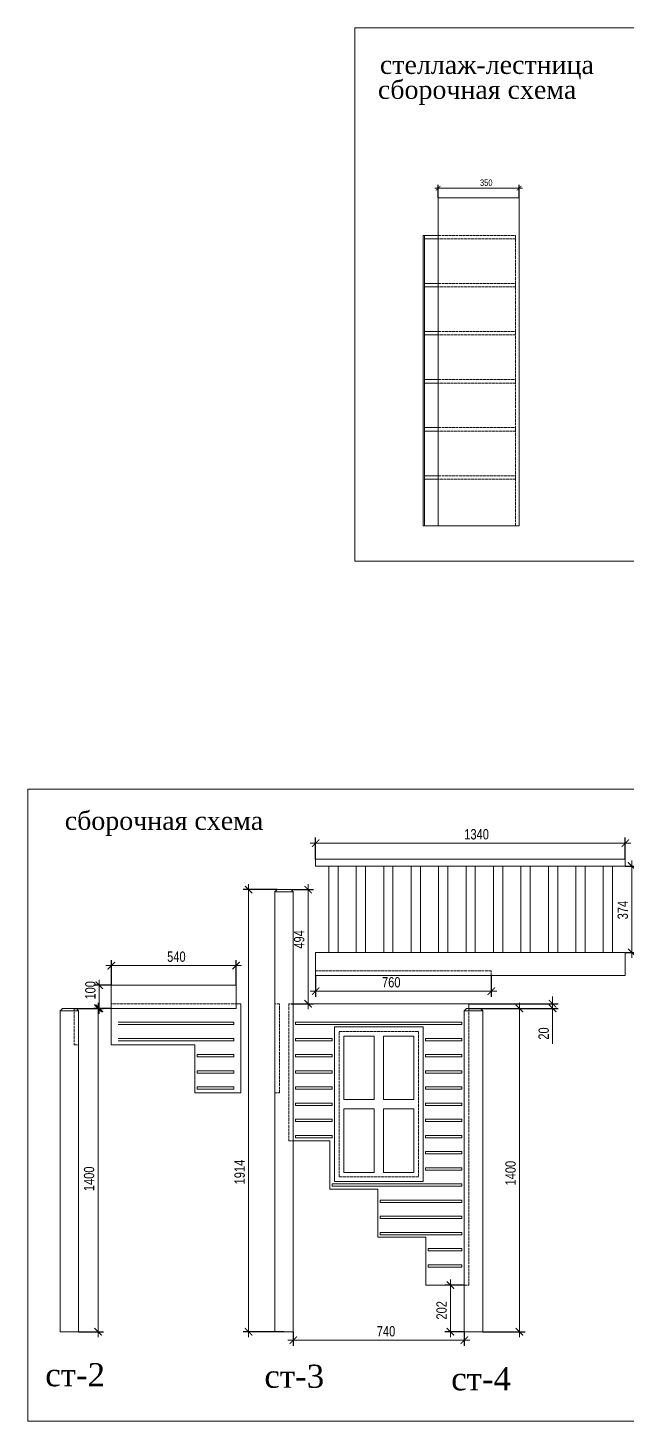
# Model space of a CAD drawing. Header units: millimetres. Extents: x -5205 to 16433, y 55921 to 73570.
# Drawn here: x 311 to 2900, y 63336 to 69368 of the extents above; entities that cross this region are included whole.
import ezdxf

# ---------------------------------------------------------------- set-up
doc = ezdxf.new("R2010")
doc.units = ezdxf.units.MM
doc.linetypes.add('ACAD_ISO02W100', pattern=[15, 12, -3])
for name, color, linetype, lineweight in [('Невидимый контур', 141, 'ACAD_ISO02W100', 15), ('Размеры', 7, 'Continuous', 15), ('Размеры @ 10', 7, 'Continuous', 15), ('Размеры @ 16', 7, 'Continuous', 15)]:
    doc.layers.add(name, color=color, linetype=linetype, lineweight=lineweight)
doc.styles.add('SFGOST', font='sfGOSTb.shx', dxfattribs={"width": 0.8})
doc.styles.add('TIMES', font='TIMES.TTF')
doc.dimstyles.new('ALEX', dxfattribs={"dimtxt": 2.8, "dimasz": 2, "dimexe": 1.5, "dimexo": 0, "dimgap": 1, "dimtad": 1, "dimrnd": 0.001, "dimdsep": 46, "dimtxsty": 'SFGOST', "dimblk": 'ARCHTICK', "dimcen": 0, "dimdle": 1.5, "dimclrd": 1, "dimclre": 1, "dimadec": 4, "dimazin": 0, "dimtfac": 1, "dimtmove": 0, "dimatfit": 0, "dimfxl": 1, "dimtvp": 1.75, "dimtolj": 1, "dimlwd": -1, "dimarcsym": 2})

# ---------------------------------------------------------------- blocks, each defined once
blk = doc.blocks.new('_ArchTick')
at = {"color": 0, "linetype": 'ByBlock', "const_width": 0.15}
blk.add_lwpolyline([(-0.5, -0.5), (0.5, 0.5)], dxfattribs=at)
blk = doc.blocks.new('*D780')
at = {"layer": 'Defpoints', "color": 0}
for p in [(2896.4, 65837.9), (1556.4, 65769.2), (2896.4, 65769.2)]:
    blk.add_point(p, dxfattribs=at)
at = {"layer": 'Размеры', "color": 1}
blk.add_line((1532.4, 65837.9), (2920.4, 65837.9), dxfattribs=at)
at = {"layer": 'Размеры', "color": 1, "lineweight": -2}
for p, q in [((1556.4, 65769.2), (1556.4, 65861.9)), ((2896.4, 65769.2), (2896.4, 65861.9))]:
    blk.add_line(p, q, dxfattribs=at)
at = {"layer": 'Размеры', "color": 1, "xscale": 32, "yscale": 32, "zscale": 32, "rotation": 180}
blk.add_blockref('_ArchTick', (1556.4, 65837.9), dxfattribs=at)
at = {"layer": 'Размеры', "color": 1, "xscale": 32, "yscale": 32, "zscale": 32}
blk.add_blockref('_ArchTick', (2896.4, 65837.9), dxfattribs=at)
at = {"layer": 'Размеры', "color": 0, "insert": (2253, 65876.3), "char_height": 44.8, "attachment_point": 5, "style": 'SFGOST'}
blk.add_mtext('\\A1;1340', dxfattribs=at)
blk = doc.blocks.new('*D781')
at = {"layer": 'Defpoints', "color": 0}
for p in [(2896.4, 65739.2), (2924.1, 65739.2), (2896.4, 65365.2)]:
    blk.add_point(p, dxfattribs=at)
at = {"layer": 'Размеры', "color": 1}
blk.add_line((2924.1, 65341.2), (2924.1, 65763.2), dxfattribs=at)
at = {"layer": 'Размеры', "color": 1, "lineweight": -2}
for p, q in [((2896.4, 65739.2), (2948.1, 65739.2)), ((2896.4, 65365.2), (2948.1, 65365.2))]:
    blk.add_line(p, q, dxfattribs=at)
at = {"layer": 'Размеры', "color": 1, "xscale": 32, "yscale": 32, "zscale": 32}
for p, rotation in [((2924.1, 65739.2), 90), ((2924.1, 65365.2), 270)]:
    blk.add_blockref('_ArchTick', p, dxfattribs=dict(at, rotation=rotation))
at = {"layer": 'Размеры', "color": 0, "insert": (2885.7, 65548.4), "char_height": 44.8, "attachment_point": 5, "rotation": 90, "style": 'SFGOST'}
blk.add_mtext('\\A1;374', dxfattribs=at)
blk = doc.blocks.new('*D782')
at = {"layer": 'Defpoints', "color": 0}
for p in [(1556.4, 65265.2), (2316.4, 65265.2), (1556.4, 65197.2)]:
    blk.add_point(p, dxfattribs=at)
at = {"layer": 'Размеры', "color": 1, "lineweight": -2}
for p, q in [((1556.4, 65265.2), (1556.4, 65173.2)), ((2316.4, 65265.2), (2316.4, 65173.2))]:
    blk.add_line(p, q, dxfattribs=at)
at = {"layer": 'Размеры', "color": 1}
blk.add_line((2340.4, 65197.2), (1532.4, 65197.2), dxfattribs=at)
at = {"layer": 'Размеры', "color": 1, "xscale": 32, "yscale": 32, "zscale": 32, "rotation": 180}
blk.add_blockref('_ArchTick', (1556.4, 65197.2), dxfattribs=at)
at = {"layer": 'Размеры', "color": 1, "xscale": 32, "yscale": 32, "zscale": 32}
blk.add_blockref('_ArchTick', (2316.4, 65197.2), dxfattribs=at)
at = {"layer": 'Размеры', "color": 0, "insert": (1883.7, 65235.6), "char_height": 44.8, "attachment_point": 5, "style": 'SFGOST'}
blk.add_mtext('\\A1;760', dxfattribs=at)
blk = doc.blocks.new('*D783')
at = {"layer": 'Defpoints', "color": 0}
for p in [(2239.8, 65122.9), (2279.8, 63722.9), (2438.5, 63722.9)]:
    blk.add_point(p, dxfattribs=at)
at = {"layer": 'Размеры', "color": 1}
blk.add_line((2438.5, 65146.9), (2438.5, 63698.9), dxfattribs=at)
at = {"layer": 'Размеры', "color": 1, "lineweight": -2}
for p, q in [((2239.8, 65122.9), (2462.5, 65122.9)), ((2279.8, 63722.9), (2462.5, 63722.9))]:
    blk.add_line(p, q, dxfattribs=at)
at = {"layer": 'Размеры', "color": 1, "xscale": 32, "yscale": 32, "zscale": 32}
for p, rotation in [((2438.5, 65122.9), 90), ((2438.5, 63722.9), 270)]:
    blk.add_blockref('_ArchTick', p, dxfattribs=dict(at, rotation=rotation))
at = {"layer": 'Размеры', "color": 0, "insert": (2400.1, 64409.5), "char_height": 44.8, "attachment_point": 5, "rotation": 90, "style": 'SFGOST'}
blk.add_mtext('\\A1;1400', dxfattribs=at)
blk = doc.blocks.new('*D784')
at = {"layer": 'Defpoints', "color": 0}
for p in [(1459.8, 63722.9), (2199.8, 63722.9), (2199.8, 63686.5)]:
    blk.add_point(p, dxfattribs=at)
at = {"layer": 'Размеры', "color": 1, "lineweight": -2}
for p, q in [((1459.8, 63722.9), (1459.8, 63662.5)), ((2199.8, 63722.9), (2199.8, 63662.5))]:
    blk.add_line(p, q, dxfattribs=at)
at = {"layer": 'Размеры', "color": 1}
blk.add_line((1435.8, 63686.5), (2223.8, 63686.5), dxfattribs=at)
at = {"layer": 'Размеры', "color": 1, "xscale": 32, "yscale": 32, "zscale": 32, "rotation": 180}
blk.add_blockref('_ArchTick', (1459.8, 63686.5), dxfattribs=at)
at = {"layer": 'Размеры', "color": 1, "xscale": 32, "yscale": 32, "zscale": 32}
blk.add_blockref('_ArchTick', (2199.8, 63686.5), dxfattribs=at)
at = {"layer": 'Размеры', "color": 0, "insert": (1861, 63724.9), "char_height": 44.8, "attachment_point": 5, "style": 'SFGOST'}
blk.add_mtext('\\A1;740', dxfattribs=at)
blk = doc.blocks.new('*D785')
at = {"layer": 'Defpoints', "color": 0}
for p in [(510.8, 65122.9), (530.8, 63722.9), (614.5, 63722.9)]:
    blk.add_point(p, dxfattribs=at)
at = {"layer": 'Размеры', "color": 1}
blk.add_line((614.5, 65146.9), (614.5, 63698.9), dxfattribs=at)
at = {"layer": 'Размеры', "color": 1, "lineweight": -2}
for p, q in [((510.8, 65122.9), (638.5, 65122.9)), ((530.8, 63722.9), (638.5, 63722.9))]:
    blk.add_line(p, q, dxfattribs=at)
at = {"layer": 'Размеры', "color": 1, "xscale": 32, "yscale": 32, "zscale": 32}
for p, rotation in [((614.5, 65122.9), 90), ((614.5, 63722.9), 270)]:
    blk.add_blockref('_ArchTick', p, dxfattribs=dict(at, rotation=rotation))
at = {"layer": 'Размеры', "color": 0, "insert": (576.1, 64385), "char_height": 44.8, "attachment_point": 5, "rotation": 90, "style": 'SFGOST'}
blk.add_mtext('\\A1;1400', dxfattribs=at)
blk = doc.blocks.new('*D786')
at = {"layer": 'Defpoints', "color": 0}
for p in [(1266.1, 65636.9), (1389.8, 65636.9), (1419.8, 63722.9)]:
    blk.add_point(p, dxfattribs=at)
at = {"layer": 'Размеры', "color": 1, "lineweight": -2}
for p, q in [((1389.8, 65636.9), (1242.1, 65636.9)), ((1419.8, 63722.9), (1242.1, 63722.9))]:
    blk.add_line(p, q, dxfattribs=at)
at = {"layer": 'Размеры', "color": 1}
blk.add_line((1266.1, 63698.9), (1266.1, 65660.9), dxfattribs=at)
at = {"layer": 'Размеры', "color": 1, "xscale": 32, "yscale": 32, "zscale": 32}
for p, rotation in [((1266.1, 65636.9), 90), ((1266.1, 63722.9), 270)]:
    blk.add_blockref('_ArchTick', p, dxfattribs=dict(at, rotation=rotation))
at = {"layer": 'Размеры', "color": 0, "insert": (1227.7, 64414.3), "char_height": 44.8, "attachment_point": 5, "rotation": 90, "style": 'SFGOST'}
blk.add_mtext('\\A1;1914', dxfattribs=at)
blk = doc.blocks.new('*D787')
at = {"layer": 'Defpoints', "color": 0}
for p in [(1212.2, 65308), (672.2, 65222.9), (1212.2, 65222.9)]:
    blk.add_point(p, dxfattribs=at)
at = {"layer": 'Размеры', "color": 1, "lineweight": -2}
for p, q in [((672.2, 65222.9), (672.2, 65332)), ((1212.2, 65222.9), (1212.2, 65332))]:
    blk.add_line(p, q, dxfattribs=at)
at = {"layer": 'Размеры', "color": 1}
blk.add_line((648.2, 65308), (1236.2, 65308), dxfattribs=at)
at = {"layer": 'Размеры', "color": 1, "xscale": 32, "yscale": 32, "zscale": 32, "rotation": 180}
blk.add_blockref('_ArchTick', (672.2, 65308), dxfattribs=at)
at = {"layer": 'Размеры', "color": 1, "xscale": 32, "yscale": 32, "zscale": 32}
blk.add_blockref('_ArchTick', (1212.2, 65308), dxfattribs=at)
at = {"layer": 'Размеры', "color": 0, "insert": (953.7, 65346.4), "char_height": 44.8, "attachment_point": 5, "style": 'SFGOST'}
blk.add_mtext('\\A1;540', dxfattribs=at)
blk = doc.blocks.new('*D788')
at = {"layer": 'Defpoints', "color": 0}
for p in [(620, 65222.9), (672.2, 65222.9), (672.2, 65122.9)]:
    blk.add_point(p, dxfattribs=at)
at = {"layer": 'Размеры', "color": 1, "lineweight": -2}
for p, q in [((672.2, 65222.9), (596, 65222.9)), ((672.2, 65122.9), (596, 65122.9))]:
    blk.add_line(p, q, dxfattribs=at)
at = {"layer": 'Размеры', "color": 1}
blk.add_line((620, 65098.9), (620, 65246.9), dxfattribs=at)
at = {"layer": 'Размеры', "color": 1, "xscale": 32, "yscale": 32, "zscale": 32}
for p, rotation in [((620, 65222.9), 90), ((620, 65122.9), 270)]:
    blk.add_blockref('_ArchTick', p, dxfattribs=dict(at, rotation=rotation))
at = {"layer": 'Размеры', "color": 0, "insert": (581.6, 65201), "char_height": 44.8, "attachment_point": 5, "rotation": 90, "style": 'SFGOST'}
blk.add_mtext('\\A1;100', dxfattribs=at)
blk = doc.blocks.new('*D789')
at = {"layer": 'Defpoints', "color": 0}
for p in [(1449.8, 65636.9), (1449.8, 65142.9), (1523.7, 65142.9)]:
    blk.add_point(p, dxfattribs=at)
at = {"layer": 'Размеры', "color": 1, "lineweight": -2}
for p, q in [((1449.8, 65636.9), (1547.7, 65636.9)), ((1449.8, 65142.9), (1547.7, 65142.9))]:
    blk.add_line(p, q, dxfattribs=at)
at = {"layer": 'Размеры', "color": 1}
blk.add_line((1523.7, 65660.9), (1523.7, 65118.9), dxfattribs=at)
at = {"layer": 'Размеры', "color": 1, "xscale": 32, "yscale": 32, "zscale": 32}
for p, rotation in [((1523.7, 65636.9), 90), ((1523.7, 65142.9), 270)]:
    blk.add_blockref('_ArchTick', p, dxfattribs=dict(at, rotation=rotation))
at = {"layer": 'Размеры', "color": 0, "insert": (1485.3, 65421.4), "char_height": 44.8, "attachment_point": 5, "rotation": 90, "style": 'SFGOST'}
blk.add_mtext('\\A1;494', dxfattribs=at)
blk = doc.blocks.new('*D790')
at = {"layer": 'Defpoints', "color": 0}
for p in [(2219.8, 65142.9), (2581.9, 65142.9), (2219.8, 65122.9)]:
    blk.add_point(p, dxfattribs=at)
at = {"layer": 'Размеры', "color": 1, "lineweight": -2}
for p, q in [((2219.8, 65142.9), (2605.9, 65142.9)), ((2219.8, 65122.9), (2605.9, 65122.9))]:
    blk.add_line(p, q, dxfattribs=at)
at = {"layer": 'Размеры', "color": 1}
for p, q in [((2581.9, 65142.9), (2581.9, 65174.9)), ((2581.9, 65142.9), (2581.9, 65122.9)), ((2581.9, 65122.9), (2581.9, 64968.9))]:
    blk.add_line(p, q, dxfattribs=at)
at = {"layer": 'Размеры', "color": 1, "xscale": 32, "yscale": 32, "zscale": 32}
for p, rotation in [((2581.9, 65142.9), 270), ((2581.9, 65122.9), 90)]:
    blk.add_blockref('_ArchTick', p, dxfattribs=dict(at, rotation=rotation))
at = {"layer": 'Размеры', "color": 0, "insert": (2543.5, 65013.9), "char_height": 44.8, "attachment_point": 5, "rotation": 90, "style": 'SFGOST'}
blk.add_mtext('\\A1;20', dxfattribs=at)
blk = doc.blocks.new('*D791')
at = {"layer": 'Defpoints', "color": 0}
for p in [(2139.9, 63924.9), (2199.8, 63924.9), (2199.8, 63722.9)]:
    blk.add_point(p, dxfattribs=at)
at = {"layer": 'Размеры', "color": 1}
blk.add_line((2139.9, 63698.9), (2139.9, 63948.9), dxfattribs=at)
at = {"layer": 'Размеры', "color": 1, "lineweight": -2}
for p, q in [((2199.8, 63924.9), (2115.9, 63924.9)), ((2199.8, 63722.9), (2115.9, 63722.9))]:
    blk.add_line(p, q, dxfattribs=at)
at = {"layer": 'Размеры', "color": 1, "xscale": 32, "yscale": 32, "zscale": 32}
for p, rotation in [((2139.9, 63924.9), 90), ((2139.9, 63722.9), 270)]:
    blk.add_blockref('_ArchTick', p, dxfattribs=dict(at, rotation=rotation))
at = {"layer": 'Размеры', "color": 0, "insert": (2101.5, 63815.8), "char_height": 44.8, "attachment_point": 5, "rotation": 90, "style": 'SFGOST'}
blk.add_mtext('\\A1;202', dxfattribs=at)
blk = doc.blocks.new('*D818')
at = {"layer": 'Defpoints', "color": 0}
for p in [(2436.8, 68673.1), (2086.8, 68632), (2436.8, 68632)]:
    blk.add_point(p, dxfattribs=at)
at = {"layer": 'Размеры', "color": 1}
blk.add_line((2071.8, 68673.1), (2451.8, 68673.1), dxfattribs=at)
at = {"layer": 'Размеры', "color": 1, "lineweight": -2}
for p, q in [((2086.8, 68632), (2086.8, 68688.1)), ((2436.8, 68632), (2436.8, 68688.1))]:
    blk.add_line(p, q, dxfattribs=at)
at = {"layer": 'Размеры', "color": 1, "xscale": 20, "yscale": 20, "zscale": 20, "rotation": 180}
blk.add_blockref('_ArchTick', (2086.8, 68673.1), dxfattribs=at)
at = {"layer": 'Размеры', "color": 1, "xscale": 20, "yscale": 20, "zscale": 20}
blk.add_blockref('_ArchTick', (2436.8, 68673.1), dxfattribs=at)
at = {"layer": 'Размеры', "color": 0, "insert": (2294.7, 68697.1), "char_height": 28, "attachment_point": 5, "style": 'SFGOST'}
blk.add_mtext('\\A1;350', dxfattribs=at)

msp = doc.modelspace()

# ---------------------------------------------------------------- linework, layer by layer
at = {"layer": 'Невидимый контур'}
for p, q in [((2421.812, 68469.002), (2421.812, 67212.002)), ((1439.756, 64548.909), (1459.756, 64548.909))]:
    msp.add_line(p, q, dxfattribs=at)
for points in [[(2086.812, 68469.002), (2421.812, 68469.002), (2421.812, 68454.002), (2086.812, 68454.002)], [(2086.812, 68261.002), (2421.812, 68261.002), (2421.812, 68246.002), (2086.812, 68246.002)], [(2086.812, 68053.002), (2421.812, 68053.002), (2421.812, 68038.002), (2086.812, 68038.002)], [(2086.812, 67845.002), (2421.812, 67845.002), (2421.812, 67830.002), (2086.812, 67830.002)], [(2086.812, 67637.002), (2421.812, 67637.002), (2421.812, 67622.002), (2086.812, 67622.002)], [(2086.812, 67429.002), (2421.812, 67429.002), (2421.812, 67414.002), (2086.812, 67414.002)], [(2316.402, 65265.198), (2316.402, 65285.198), (1556.402, 65285.198)], [(1212.183, 64756.909), (1232.183, 64756.909), (1232.183, 65122.909), (1232.183, 65142.909), (692.183, 65142.909), (672.183, 65142.909), (672.183, 64964.909)], [(1379.756, 64756.909), (1399.756, 64756.909), (1399.756, 65122.909), (1399.756, 65142.909), (1379.756, 65142.909)], [(2199.756, 63924.909), (2219.756, 63924.909), (2219.756, 65122.909), (2219.756, 65142.909), (1459.756, 65142.909), (1439.756, 65142.909), (1439.756, 64548.909)], [(510.802, 65122.909), (510.802, 65122.909), (510.802, 64964.909), (530.802, 64964.909)]]:
    msp.add_lwpolyline(points, dxfattribs=at)
msp.add_lwpolyline([(2001.756, 64392.909), (1657.756, 64392.909), (1657.756, 65022.909), (2001.756, 65022.909)], close=True, dxfattribs=at)
at = {"layer": 'Размеры'}
for p, q in [((2021.812, 68469.002), (2021.812, 67212.002)), ((2086.812, 68469.002), (2021.812, 68469.002)), ((2027.812, 68469.002), (2027.812, 67212.002)), ((2086.812, 68454.002), (2027.812, 68454.002)), ((2086.812, 68261.002), (2027.812, 68261.002)), ((2086.812, 68246.002), (2027.812, 68246.002)), ((2086.812, 68053.002), (2027.812, 68053.002)), ((2086.812, 68038.002), (2027.812, 68038.002)), ((2086.812, 67845.002), (2027.812, 67845.002)), ((2086.812, 67830.002), (2027.812, 67830.002)), ((2086.812, 67637.002), (2027.812, 67637.002)), ((2086.812, 67622.002), (2027.812, 67622.002)), ((2086.812, 67429.002), (2027.812, 67429.002)), ((2086.812, 67414.002), (2027.812, 67414.002)), ((2086.812, 67212.002), (2021.812, 67212.002)), ((2896.402, 65769.198), (1556.402, 65769.198)), ((1613.413, 65739.198), (1613.413, 65365.198)), ((1653.413, 65739.198), (1653.413, 65365.198)), ((1732.214, 65739.198), (1732.214, 65365.198)), ((1772.214, 65739.198), (1772.214, 65365.198)), ((1851.015, 65739.198), (1851.015, 65365.198)), ((1891.015, 65739.198), (1891.015, 65365.198)), ((1969.816, 65739.198), (1969.816, 65365.198)), ((2009.816, 65739.198), (2009.816, 65365.198)), ((2088.617, 65739.198), (2088.617, 65365.198)), ((2128.617, 65739.198), (2128.617, 65365.198)), ((2207.418, 65739.198), (2207.418, 65365.198)), ((2247.418, 65739.198), (2247.418, 65365.198)), ((2326.219, 65739.198), (2326.219, 65365.198)), ((2366.219, 65739.198), (2366.219, 65365.198)), ((2445.02, 65739.198), (2445.02, 65365.198)), ((2485.02, 65739.198), (2485.02, 65365.198)), ((2563.821, 65739.198), (2563.821, 65365.198)), ((2603.821, 65739.198), (2603.821, 65365.198)), ((2682.622, 65739.198), (2682.622, 65365.198)), ((2722.622, 65739.198), (2722.622, 65365.198)), ((2801.423, 65739.198), (2801.423, 65365.198)), ((2841.423, 65739.198), (2841.423, 65365.198)), ((1379.756, 63722.909), (1379.756, 65626.909)), ((1379.756, 65626.909), (1459.756, 65626.909)), ((1459.756, 63722.909), (1459.756, 65626.909)), ((1556.402, 65265.198), (2896.402, 65265.198)), ((450.802, 65112.909), (450.802, 63722.909)), ((460.802, 65122.909), (520.802, 65122.909)), ((530.802, 65112.909), (530.802, 63722.909)), ((692.183, 65122.909), (1212.183, 65122.909)), ((1032.183, 65122.909), (1168.183, 65122.909)), ((2199.756, 63722.909), (2199.756, 65112.909)), ((2209.756, 65122.909), (2269.756, 65122.909)), ((2279.756, 63722.909), (2279.756, 65112.909)), ((1627.756, 64992.909), (1627.756, 64982.909)), ((2031.756, 64992.909), (2031.756, 64982.909)), ((1044.183, 64922.909), (1044.183, 64912.909)), ((1627.756, 64922.909), (1627.756, 64912.909)), ((2031.756, 64922.909), (2031.756, 64912.909)), ((1044.183, 64852.909), (1044.183, 64842.909)), ((1627.756, 64852.909), (1627.756, 64842.909)), ((2031.756, 64852.909), (2031.756, 64842.909)), ((1044.183, 64782.909), (1044.183, 64772.909)), ((1627.756, 64782.909), (1627.756, 64772.909)), ((2031.756, 64782.909), (2031.756, 64772.909)), ((1627.756, 64712.909), (1627.756, 64702.909)), ((2031.756, 64712.909), (2031.756, 64702.909)), ((1627.756, 64642.909), (1627.756, 64632.909)), ((2031.756, 64642.909), (2031.756, 64632.909)), ((1627.756, 64572.909), (1627.756, 64562.909)), ((2031.756, 64572.909), (2031.756, 64562.909)), ((2031.756, 64502.909), (2031.756, 64492.909)), ((2031.756, 64432.909), (2031.756, 64422.909)), ((1627.756, 64362.909), (1627.756, 64352.909)), ((1835.756, 64292.909), (1835.756, 64282.909)), ((1835.756, 64222.909), (1835.756, 64212.909)), ((1835.756, 64152.909), (1835.756, 64142.909)), ((2043.756, 64082.909), (2043.756, 64072.909)), ((2043.756, 64012.909), (2043.756, 64002.909)), ((450.802, 63722.909), (530.802, 63722.909)), ((1379.756, 63722.909), (1459.756, 63722.909)), ((2199.756, 63722.909), (2279.756, 63722.909))]:
    msp.add_line(p, q, dxfattribs=at)
for points in [[(1725.89, 69367.566), (4569.403, 69367.566), (4569.403, 67059.428), (1725.89, 67059.428), (1725.89, 69367.566)], [(311, 66072.186), (3928.352, 66072.186), (3928.352, 63336.015), (311, 63336.015), (311, 66072.186)], [(1556.402, 65739.198), (2896.402, 65739.198)], [(1379.756, 65626.909), (1389.756, 65636.909), (1389.756, 65636.909), (1449.756, 65636.909), (1459.756, 65626.909), (1379.756, 65626.909), (1389.756, 65636.909)], [(672.183, 64964.909), (672.183, 65142.909), (672.183, 65142.909)], [(1212.183, 64756.909), (1232.183, 64756.909), (1232.183, 65142.909), (1212.183, 65142.909)], [(2219.756, 65122.909), (2219.756, 65142.909), (1459.756, 65142.909)], [(450.802, 65112.909), (460.802, 65122.909), (460.802, 65122.909), (520.802, 65122.909), (530.802, 65112.909), (450.802, 65112.909), (460.802, 65122.909)], [(2199.756, 65112.909), (2209.756, 65122.909), (2209.756, 65122.909), (2269.756, 65122.909), (2279.756, 65112.909), (2199.756, 65112.909), (2209.756, 65122.909)], [(702.183, 65062.909), (1202.183, 65062.909), (1202.183, 65052.909), (702.183, 65052.909)], [(672.183, 64964.909), (1034.183, 64964.909), (1034.183, 64756.909), (1212.183, 64756.909)], [(702.183, 64992.909), (1202.183, 64992.909), (1202.183, 64982.909), (702.183, 64982.909)], [(1627.756, 64982.909), (1469.756, 64982.909), (1469.756, 64992.909), (1627.756, 64992.909)], [(1677.756, 64727.909), (1677.756, 65002.909), (1809.756, 65002.909)], [(1849.756, 65002.909), (1981.756, 65002.909), (1981.756, 64727.909)], [(2031.756, 64992.909), (2189.756, 64992.909), (2189.756, 64982.909), (2031.756, 64982.909)], [(1044.183, 64922.909), (1202.183, 64922.909), (1202.183, 64912.909), (1044.183, 64912.909)], [(1627.756, 64912.909), (1469.756, 64912.909), (1469.756, 64922.909), (1627.756, 64922.909)], [(2031.756, 64922.909), (2189.756, 64922.909), (2189.756, 64912.909), (2031.756, 64912.909)], [(1044.183, 64852.909), (1202.183, 64852.909), (1202.183, 64842.909), (1044.183, 64842.909)], [(1627.756, 64842.909), (1469.756, 64842.909), (1469.756, 64852.909), (1627.756, 64852.909)], [(2031.756, 64852.909), (2189.756, 64852.909), (2189.756, 64842.909), (2031.756, 64842.909)], [(1044.183, 64782.909), (1202.183, 64782.909), (1202.183, 64772.909), (1044.183, 64772.909)], [(1627.756, 64772.909), (1469.756, 64772.909), (1469.756, 64782.909), (1627.756, 64782.909)], [(2031.756, 64782.909), (2189.756, 64782.909), (2189.756, 64772.909), (2031.756, 64772.909)], [(1627.756, 64702.909), (1469.756, 64702.909), (1469.756, 64712.909), (1627.756, 64712.909)], [(1809.756, 64412.909), (1677.756, 64412.909), (1677.756, 64687.909)], [(1981.756, 64687.909), (1981.756, 64412.909), (1849.756, 64412.909)], [(2031.756, 64712.909), (2189.756, 64712.909), (2189.756, 64702.909), (2031.756, 64702.909)], [(1627.756, 64632.909), (1469.756, 64632.909), (1469.756, 64642.909), (1627.756, 64642.909)], [(2031.756, 64642.909), (2189.756, 64642.909), (2189.756, 64632.909), (2031.756, 64632.909)], [(1459.756, 64548.909), (1617.756, 64548.909), (1617.756, 64340.909), (1825.756, 64340.909), (1825.756, 64132.909), (2033.756, 64132.909), (2033.756, 63924.909), (2199.756, 63924.909)], [(1627.756, 64562.909), (1469.756, 64562.909), (1469.756, 64572.909), (1627.756, 64572.909)], [(2031.756, 64572.909), (2189.756, 64572.909), (2189.756, 64562.909), (2031.756, 64562.909)], [(2031.756, 64502.909), (2189.756, 64502.909), (2189.756, 64492.909), (2031.756, 64492.909)], [(2031.756, 64432.909), (2189.756, 64432.909), (2189.756, 64422.909), (2031.756, 64422.909)], [(1627.756, 64362.909), (2189.756, 64362.909), (2189.756, 64352.909), (1627.756, 64352.909)], [(1835.756, 64292.909), (2189.756, 64292.909), (2189.756, 64282.909), (1835.756, 64282.909)], [(1835.756, 64222.909), (2189.756, 64222.909), (2189.756, 64212.909), (1835.756, 64212.909)], [(1835.756, 64152.909), (2189.756, 64152.909), (2189.756, 64142.909), (1835.756, 64142.909)], [(2043.756, 64082.909), (2189.756, 64082.909), (2189.756, 64072.909), (2043.756, 64072.909)], [(2043.756, 64012.909), (2189.756, 64012.909), (2189.756, 64002.909), (2043.756, 64002.909)], [(2279.756, 63722.909), (2279.756, 64042.909)]]:
    msp.add_lwpolyline(points, dxfattribs=at)
for points in [[(2436.812, 67212.002), (2086.812, 67212.002), (2086.812, 68632.002), (2436.812, 68632.002)], [(1556.402, 65739.198), (1556.402, 65769.198), (2896.402, 65769.198), (2896.402, 65739.198)], [(2896.402, 65265.198), (2896.402, 65365.198), (1556.402, 65365.198), (1556.402, 65265.198)], [(1212.183, 65122.909), (672.183, 65122.909), (672.183, 65222.909), (1212.183, 65222.909)], [(1469.756, 65052.909), (1469.756, 65062.909), (2189.756, 65062.909), (2189.756, 65052.909), (1469.756, 65052.909)], [(2021.756, 64372.909), (1637.756, 64372.909), (1637.756, 65042.909), (2021.756, 65042.909)], [(1677.756, 65002.909), (1809.756, 65002.909), (1809.756, 64727.909), (1677.756, 64727.909)], [(1849.756, 65002.909), (1981.756, 65002.909), (1981.756, 64727.909), (1849.756, 64727.909)], [(1677.756, 64687.909), (1809.756, 64687.909), (1809.756, 64412.909), (1677.756, 64412.909)], [(1849.756, 64687.909), (1981.756, 64687.909), (1981.756, 64412.909), (1849.756, 64412.909)]]:
    msp.add_lwpolyline(points, close=True, dxfattribs=at)

# ---------------------------------------------------------------- texts
at = {"layer": 'Размеры', "attachment_point": 1, "style": 'TIMES'}
for s, insert, char_height in [('стеллаж-лестница', (1834.543, 69248.113), 80), ('сборочная схема', (1825.891, 69140.086), 80), ('сборочная схема', (470.56, 65975.505), 80), ('ст-2', (386.143, 63587.011), 100), ('ст-3', (1334.487, 63580.446), 100), ('ст-4', (2142.883, 63569.542), 100)]:
    msp.add_mtext(s, dxfattribs=dict(at, insert=insert, char_height=char_height))

# ---------------------------------------------------------------- dimensions: what is measured, and where the dimension line sits
at = {"layer": 'Размеры @ 10'}
dim = msp.add_linear_dim(base=(2436.812, 68673.14), p1=(2086.812, 68632.002), p2=(2436.812, 68632.002), dimstyle='ALEX', override={"dimscale": 10, "dimtix": 0, "dimtofl": 1, "dimtmove": 0, "dimatfit": 0}, dxfattribs=at)
dim.commit()
dim.dimension.update_dxf_attribs({"geometry": '*D818', "text_midpoint": (2294.721, 68673.14), "dimtype": 128})
at = {"layer": 'Размеры @ 16'}
for base, p1, p2, picture, middle in [((2896.402, 65837.945), (1556.402, 65769.198), (2896.402, 65769.198), '*D780', (2252.954, 65837.945)), ((1212.183, 65308.016), (672.183, 65222.909), (1212.183, 65222.909), '*D787', (953.655, 65308.016)), ((1556.402, 65197.173), (2316.402, 65265.198), (1556.402, 65265.198), '*D782', (1883.747, 65197.173)), ((2199.756, 63686.466), (1459.756, 63722.909), (2199.756, 63722.909), '*D784', (1860.954, 63686.466))]:
    dim = msp.add_linear_dim(base=base, p1=p1, p2=p2, dimstyle='ALEX', override={"dimscale": 16, "dimtix": 0, "dimtofl": 1, "dimtmove": 0, "dimatfit": 0}, dxfattribs=at)
    dim.commit()
    dim.dimension.update_dxf_attribs({"geometry": picture, "text_midpoint": middle, "dimtype": 128})
for base, p1, p2, picture, middle in [((2924.065, 65739.198), (2896.402, 65365.198), (2896.402, 65739.198), '*D781', (2924.065, 65548.44)), ((1266.098, 65636.909), (1419.756, 63722.909), (1389.756, 65636.909), '*D786', (1266.098, 64414.332)), ((1523.681, 65142.909), (1449.756, 65636.909), (1449.756, 65142.909), '*D789', (1523.681, 65421.403)), ((619.983, 65222.909), (672.183, 65122.909), (672.183, 65222.909), '*D788', (619.983, 65201.025)), ((614.537, 63722.909), (510.802, 65122.909), (530.802, 63722.909), '*D785', (614.537, 64385.031)), ((2581.85, 65142.909), (2219.756, 65122.909), (2219.756, 65142.909), '*D790', (2581.85, 65013.896)), ((2438.455, 63722.909), (2239.756, 65122.909), (2279.756, 63722.909), '*D783', (2438.455, 64409.457)), ((2139.868, 63924.909), (2199.756, 63722.909), (2199.756, 63924.909), '*D791', (2139.868, 63815.822))]:
    dim = msp.add_linear_dim(base=base, p1=p1, p2=p2, angle=90, dimstyle='ALEX', override={"dimscale": 16, "dimtix": 0, "dimtofl": 1, "dimtmove": 0, "dimatfit": 0}, dxfattribs=at)
    dim.commit()
    dim.dimension.update_dxf_attribs({"geometry": picture, "text_midpoint": middle, "dimtype": 128})

doc.saveas('drawing.dxf')
